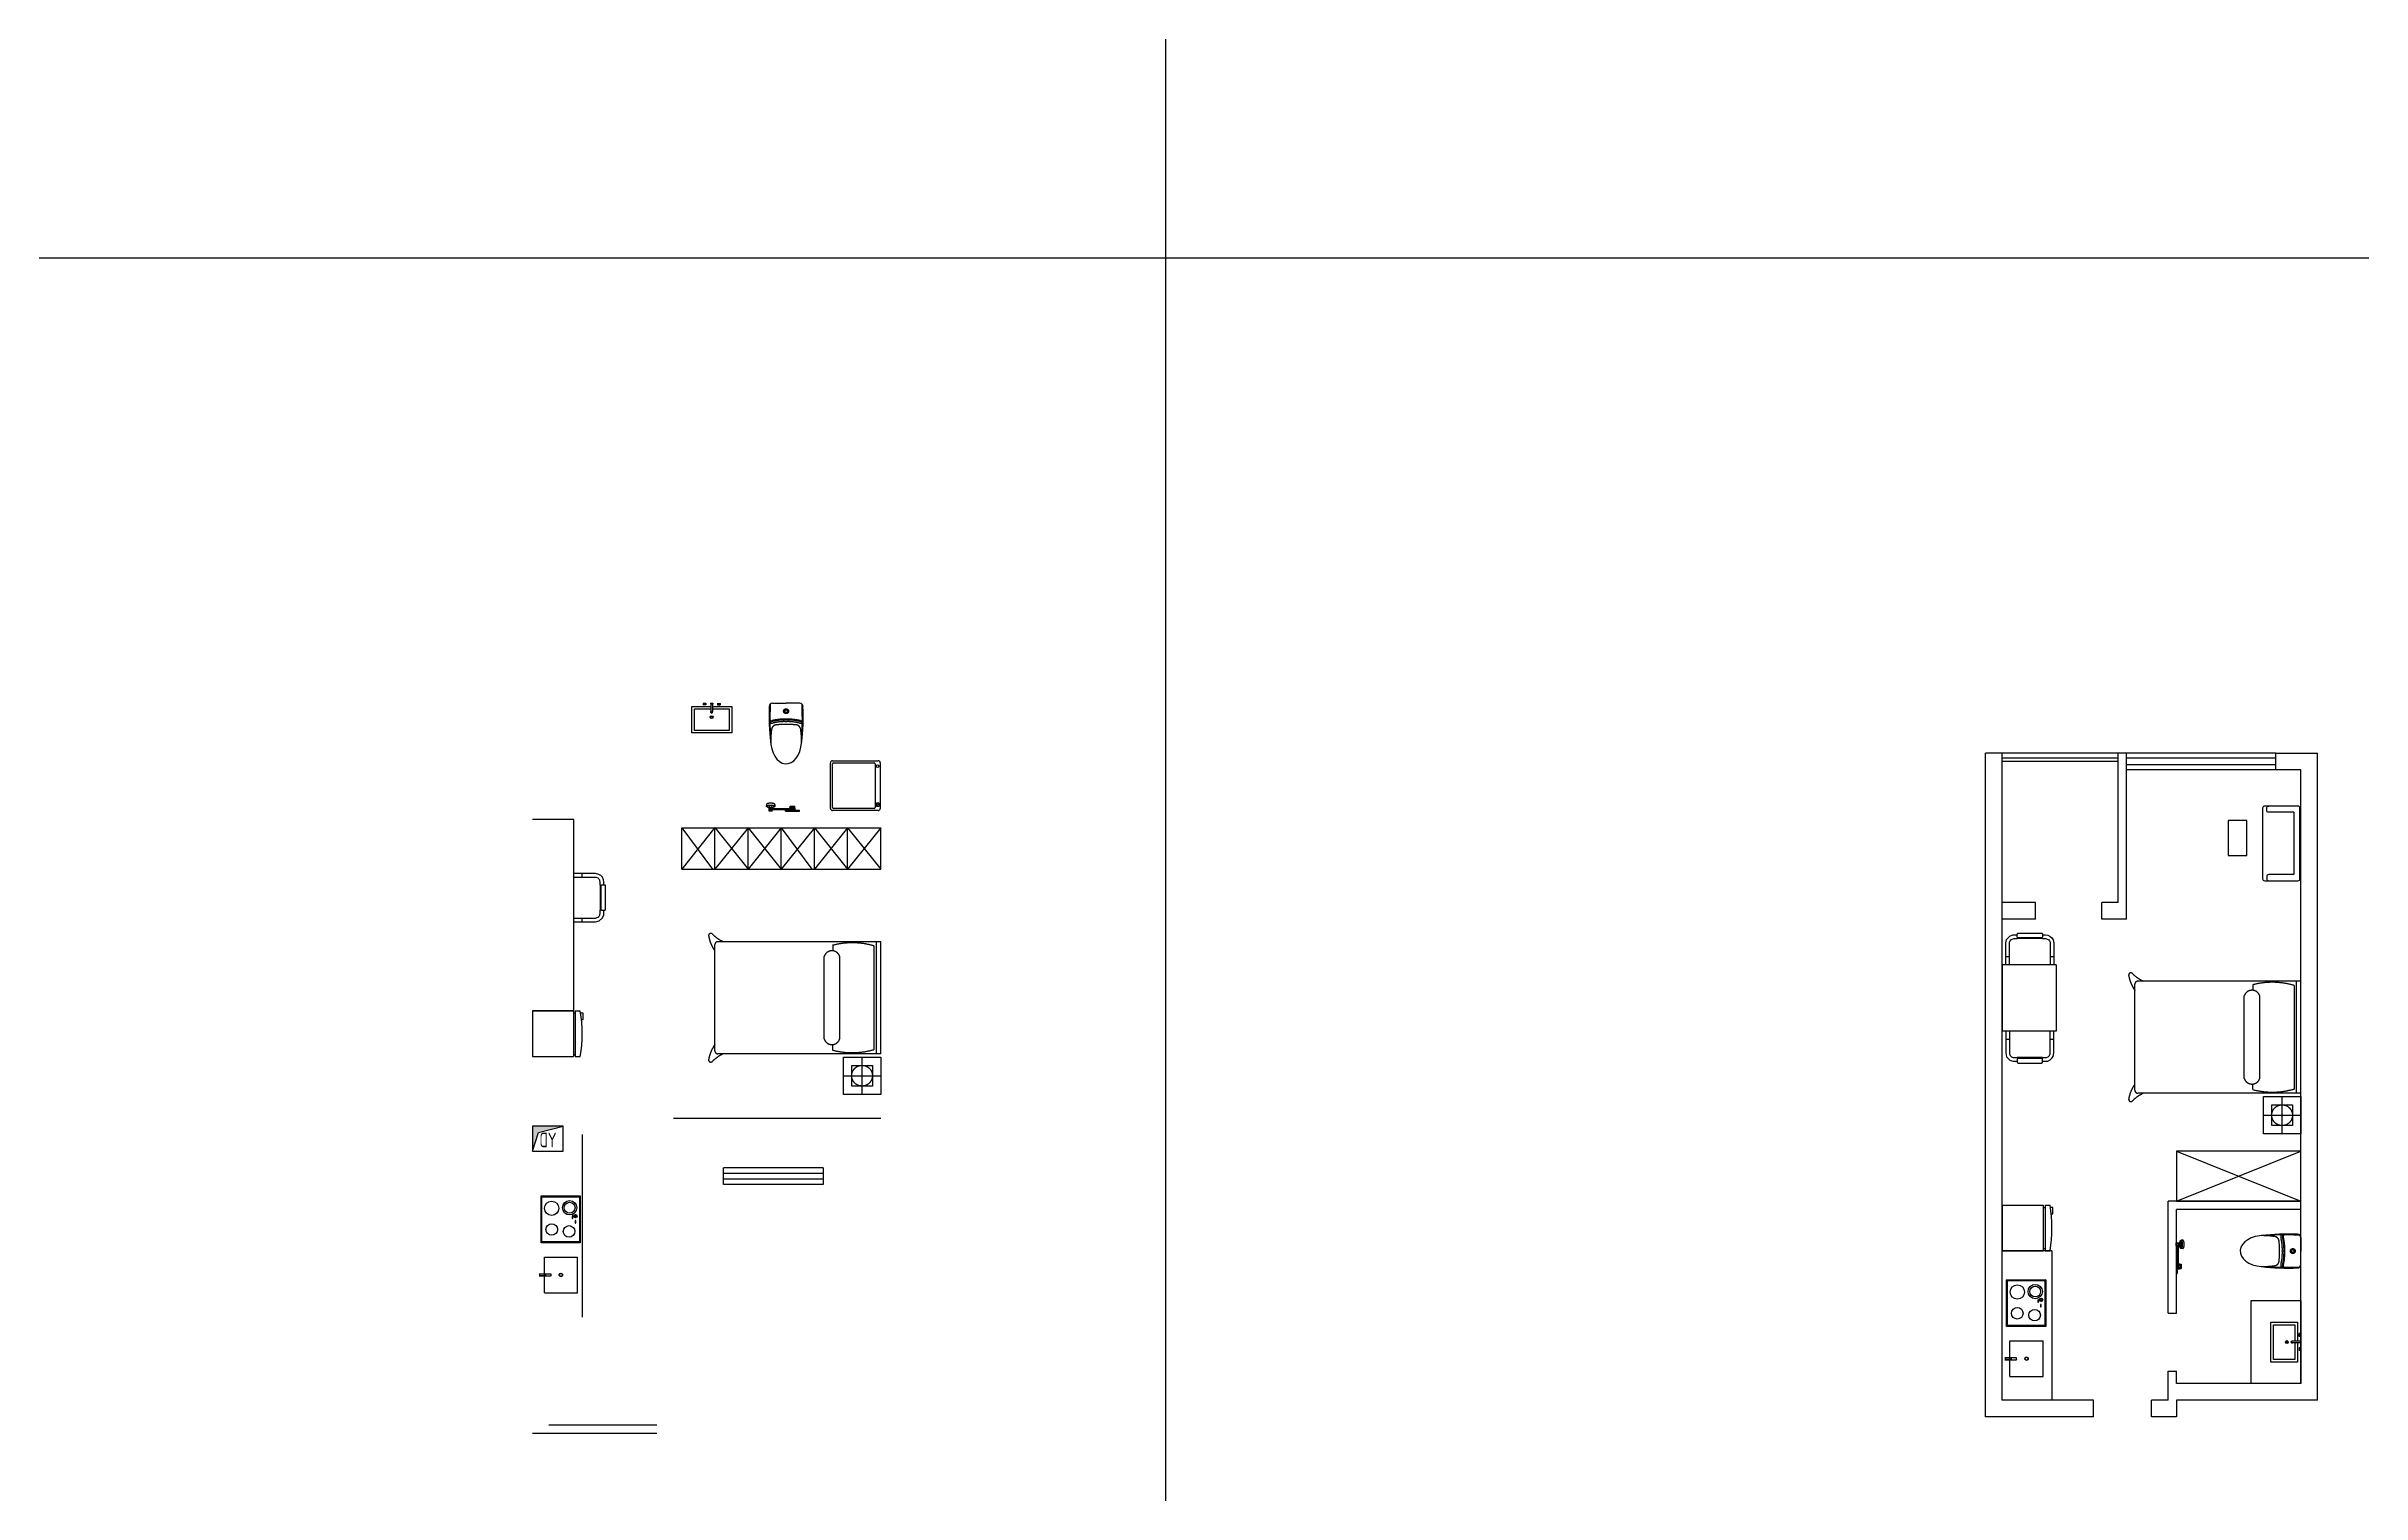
# Model space of a CAD drawing. Extents: x 64524 to 106254978, y -22354 to 20449254.
# Drawn here: x 106201484 to 106229403, y 19852318 to 19869766 of the extents above; entities that cross this region are included whole.
import ezdxf

# ---------------------------------------------------------------- set-up
doc = ezdxf.new("R2010")
doc.units = 0
doc.header["$LTSCALE"] = 1000
doc.header["$MEASUREMENT"] = 0
doc.linetypes.add('DASH', pattern=[0.35, 0.25, -0.1])
doc.layers.get('0').update_dxf_attribs({"color": 255, "linetype": 'CONTINUOUS'})
for name, color, linetype in [('B不可动建筑图层', 6, 'CONTINUOUS'), ('DOOR_FIRE_TEXT', 7, 'CONTINUOUS'), ('J家具', 4, 'CONTINUOUS'), ('K可动模块', 4, 'CONTINUOUS'), ('WALL', 4, 'CONTINUOUS'), ('厨卫', 252, 'CONTINUOUS'), ('烟道', 6, 'CONTINUOUS')]:
    doc.layers.add(name, color=color, linetype=linetype)
doc.styles.add('ROMANS', font='romans.shx', dxfattribs={"width": 0.5})
doc.styles.add('文字', font='tssdeng.shx', dxfattribs={"width": 0.7, "bigfont": 'tssdchn.shx'})

# ---------------------------------------------------------------- blocks, each defined once
blk = doc.blocks.new('A$C5B5352A8')
at = {"layer": '烟道'}
blk.add_hatch(color=256, dxfattribs=at).paths.add_polyline_path([(360, -60), (286, -287), (-10, -360), (360, -360)])
blk.add_lwpolyline([(-10, -60), (-10, -360), (360, -360), (360, -60)], close=True, dxfattribs=at)
blk.add_lwpolyline([(360, -60), (286, -287), (-10, -360)], dxfattribs=at)
blk = doc.blocks.new('A$C69AE419A')
at = {"layer": '烟道', "xscale": -1, "rotation": 180}
blk.add_blockref('A$C5B5352A8', (10, -60), dxfattribs=at)
at = {"layer": '烟道', "style": '文字', "width": 0.7}
blk.add_text('YD', height=175, dxfattribs=at).set_placement((79, 48))
blk = doc.blocks.new('$plan$00000401')
for p, q in [((-276, 0), (276, 0)), ((-300, -576), (-300, -24)), ((-276, -528), (-276, -36)), ((-264, -24), (264, -24)), ((276, -36), (276, -528)), ((300, -24), (300, -576)), ((264, -540), (-264, -540)), ((276, -600), (-276, -600))]:
    blk.add_line(p, q)
at = {"lineweight": 13}
blk.add_line((-218, -582), (-242, -558), dxfattribs=at)
for centre, radius in [((-230, -570), 23.2), ((234, -568), 17.2)]:
    blk.add_circle(centre, radius)
blk.add_circle((-230, -570), 17.2, dxfattribs=at)
for centre, radius, start, end in [((-276, -24), 24, 90, 180), ((276, -24), 24, 0, 90), ((-264, -36), 12, 90, 180), ((264, -36), 12, 0, 90), ((-264, -528), 12, 180, 270), ((264, -528), 12, 270, 0), ((-276, -576), 24, 180, 270), ((276, -576), 24, 270, 0)]:
    blk.add_arc(centre, radius, start, end)
blk = doc.blocks.new('xiyiji2')
blk.add_blockref('$plan$00000401', (300, 0))
blk = doc.blocks.new('bingxiang1')
for p, q in [((550, 0), (0, 0)), ((0, 0), (0, -495)), ((550, 0), (550, -495)), ((550, -495), (0, -495)), ((550, -516), (0, -516)), ((0, -516), (0, -577)), ((27, -495), (27, -516)), ((523, -495), (523, -516)), ((550, -516), (550, -577)), ((446, -591), (446, -612)), ((446, -612), (523, -612)), ((523, -612), (523, -581))]:
    blk.add_line(p, q)
blk.add_arc((275, 1056), 1656, 260.4416, 279.5584)
blk = doc.blocks.new('床')
at = {"layer": 'J家具', "linetype": 'DASH', "ltscale": 150}
for p, q in [((106061900, 19878614), (106061900, 19877709)), ((106063250, 19878614), (106061900, 19878614)), ((106063250, 19878564), (106061900, 19878564)), ((106063250, 19878614), (106063250, 19877930)), ((106063290, 19878164), (106063290, 19878614)), ((106063290, 19878614), (106063740, 19878614)), ((106063740, 19878614), (106063740, 19878164)), ((106063740, 19878164), (106063290, 19878164)), ((106061900, 19877714), (106061900, 19876716)), ((106063250, 19877930), (106063250, 19876716)), ((106061900, 19876716), (106061900, 19876649)), ((106062010, 19876614), (106061935, 19876614)), ((106063140, 19876614), (106062010, 19876614)), ((106063215, 19876614), (106063140, 19876614)), ((106063250, 19876716), (106063250, 19876649))]:
    blk.add_line(p, q, dxfattribs=at)
at = {"layer": 'J家具', "color": 251, "linetype": 'DASH', "ltscale": 150}
for p, q in [((106063515, 19878164), (106063515, 19878614)), ((106061950, 19878533), (106063200, 19878533)), ((106063740, 19878389), (106063290, 19878389)), ((106063390, 19878264), (106063390, 19878514)), ((106063390, 19878514), (106063640, 19878514)), ((106063640, 19878514), (106063640, 19878264)), ((106061943, 19878035), (106062010, 19878035)), ((106063072, 19878120), (106062078, 19878120)), ((106063207, 19878035), (106063140, 19878035)), ((106063640, 19878264), (106063390, 19878264)), ((106062169, 19877932), (106062078, 19877932)), ((106063072, 19877932), (106062078, 19877932))]:
    blk.add_line(p, q, dxfattribs=at)
blk.add_circle((106063515, 19878389), 125, dxfattribs=at)
for centre, radius, start, end in [((106062849, 19878271), 936, 163.7614, 194.6385), ((106062301, 19878271), 936, 345.3615, 16.2386), ((106062108, 19878026), 98.8, 107.9551, 252.0449), ((106063041, 19878026), 98.8, 287.9551, 72.0449)]:
    blk.add_arc(centre, radius, start, end, dxfattribs=at)
at = {"layer": 'J家具', "linetype": 'DASH', "ltscale": 150}
for centre, radius, start, end in [((106061501, 19876896), 437, 314.4254, 335.7104), ((106061751, 19876985), 453, 280.1236, 304.9237), ((106061935, 19876649), 35, 180, 270), ((106061935, 19876649), 35, 180, 270), ((106063399, 19876985), 453, 235.0763, 259.8764), ((106063215, 19876649), 35, 270, 0), ((106063215, 19876649), 35, 270, 0), ((106063649, 19876896), 437, 204.2896, 225.5746), ((106061826, 19876565), 26.4, 134.4254, 280.1236), ((106063324, 19876565), 26.4, 259.8764, 45.5746)]:
    blk.add_arc(centre, radius, start, end, dxfattribs=at)
blk = doc.blocks.new('厨具')
at = {"layer": 'J家具'}
for p, q in [((106067612, 19875019, -1), (106067623, 19875008, 3)), ((106067854, 19874956, 1), (106067854, 19874964, 1)), ((106067868, 19874921, 1), (106067868, 19874929, 1)), ((106067925, 19874956, 1), (106067925, 19874964, 1)), ((106068177, 19875019, -1), (106068166, 19875008, 3)), ((106067623, 19874557, 3), (106067612, 19874546, 0)), ((106068177, 19874546, 0), (106068166, 19874557, 3))]:
    blk.add_line(p, q, dxfattribs=at)
at = {"layer": 'J家具', "elevation": 1}
for points in [[(106067842, 19874956), (106067866, 19874956, 0.414214), (106067869, 19874959), (106067869, 19874961, 0.414214), (106067866, 19874964), (106067842, 19874964, 0.414214), (106067840, 19874961), (106067840, 19874959, 0.414214)], [(106067856, 19874921), (106067880, 19874921, 0.414214), (106067883, 19874924), (106067883, 19874926, 0.414214), (106067880, 19874929), (106067856, 19874929, 0.414214), (106067853, 19874926), (106067853, 19874924, 0.414214)], [(106067913, 19874956), (106067937, 19874956, 0.414214), (106067940, 19874959), (106067940, 19874961, 0.414214), (106067937, 19874964), (106067913, 19874964, 0.414214), (106067910, 19874961), (106067910, 19874959, 0.414214)]]:
    blk.add_lwpolyline(points, format="xyb", close=True, dxfattribs=at)
at = {"layer": 'J家具', "elevation": -1}
for points in [[(106068781, 19874586), (106068781, 19874986), (106068350, 19874986)], [(106068781, 19874586), (106068350, 19874586), (106068350, 19874986)], [(106068576, 19874667), (106068554, 19874667), (106068554, 19874666)], [(106068554, 19874667), (106068554, 19874666)], [(106068554, 19874666), (106068554, 19874525)], [(106068576, 19874667), (106068577, 19874667), (106068577, 19874666)], [(106068577, 19874525), (106068577, 19874666)]]:
    blk.add_lwpolyline(points, dxfattribs=at)
for points in [[(106068586, 19874787), (106068584, 19874779), (106068579, 19874772), (106068575, 19874769), (106068570, 19874766), (106068565, 19874766), (106068561, 19874766), (106068556, 19874768), (106068552, 19874770), (106068549, 19874774), (106068546, 19874779), (106068545, 19874787), (106068546, 19874794), (106068550, 19874801), (106068557, 19874805), (106068565, 19874807), (106068573, 19874805), (106068579, 19874801), (106068584, 19874794)], [(106068582, 19874787), (106068579, 19874778), (106068574, 19874772), (106068565, 19874770), (106068557, 19874772), (106068550, 19874778), (106068548, 19874787), (106068550, 19874794), (106068557, 19874801), (106068565, 19874803), (106068574, 19874801), (106068579, 19874794)], [(106068557, 19874604), (106068557, 19874527), (106068573, 19874527), (106068573, 19874604)]]:
    blk.add_lwpolyline(points, close=True, dxfattribs=at)
at = {"layer": 'J家具'}
for centre, radius in [((106067755, 19874891, 611), 86.2), ((106067755, 19874891, 611), 65.5), ((106067855, 19874961, 1), 20.3), ((106067855, 19874961, 1), 17.5), ((106068040, 19874884, 611), 69.4), ((106067761, 19874675, 611), 86.2), ((106068017, 19874675, 611), 69.4)]:
    blk.add_circle(centre, radius, dxfattribs=at)
for points in [[(106067612, 19875019, -1), (106068177, 19875019, -1), (106068177, 19874546, 0), (106067612, 19874546, 0)], [(106067623, 19875008, 3), (106068166, 19875008, 1), (106068166, 19874557, 1), (106067623, 19874557, 3)]]:
    blk.add_3dface(points, dxfattribs=at)
at = {"layer": 'J家具', "char_height": 9.2, "width": 11.96, "attachment_point": 3, "rotation": 180, "style": 'ROMANS'}
for s, insert in [('-', (106067845, 19874955, 1)), ('+', (106067858, 19874955, 1)), ('-', (106067858, 19874921, 1)), ('+', (106067872, 19874921, 1)), ('-', (106067915, 19874955, 1)), ('+', (106067929, 19874955, 1))]:
    blk.add_mtext(s, dxfattribs=dict(at, insert=insert))
blk = doc.blocks.new('马桶')
at = {"layer": 'J家具'}
for p in [(106068925, 19878064), (106069252, 19878064)]:
    blk.add_line(p, (106069088, 19878064), dxfattribs=at)
at = {"layer": 'J家具', "color": 251, "linetype": 'DASH', "ltscale": 150}
for radius in [29.6, 16.1]:
    blk.add_circle((106069088, 19877968), radius, dxfattribs=at)
at = {"layer": 'J家具'}
for centre, radius, start, end in [((106071460, 19877909), 2577, 177.4001, 187.1336), ((106068925, 19878024), 40, 90, 177.4001), ((106069252, 19878024), 40, 2.5999, 90), ((106066717, 19877909), 2577, 352.8664, 2.5999)]:
    blk.add_arc(centre, radius, start, end, dxfattribs=at)
at = {"layer": 'J家具', "color": 251, "linetype": 'DASH', "ltscale": 150}
for centre, radius, start, end in [((106073205, 19877867), 4312, 177.5288, 183.6994), ((106064972, 19877867), 4312, 356.3006, 2.4712), ((106068912, 19877862), 18.8, 174.0685, 287.6407), ((106068910, 19877871), 18.2, 203.5276, 286.6187), ((106068916, 19877846), 24.1, 198.0596, 297.7967), ((106070002, 19877595), 1100, 171.703, 180.3481), ((106068973, 19877743), 60, 95.3921, 169.5299), ((106069065, 19877270), 602, 87.7467, 104.3815), ((106069065, 19877270), 592, 87.7467, 104.3815), ((106069065, 19877290), 552, 87.5425, 104.3815), ((106069097, 19876431), 1378, 90.3409, 95.3921), ((106069112, 19877270), 602, 75.6185, 92.2533), ((106069112, 19877290), 552, 75.6185, 92.4575), ((106069080, 19876431), 1378, 84.6079, 89.6591), ((106069112, 19877270), 592, 75.6185, 92.2533), ((106069204, 19877743), 60, 10.4701, 84.6079), ((106069260, 19877846), 24.1, 242.2033, 341.9404), ((106069265, 19877862), 18.8, 252.3593, 5.9315), ((106069267, 19877871), 18.2, 253.3813, 336.4724), ((106068175, 19877595), 1100, 359.6519, 8.297)]:
    blk.add_arc(centre, radius, start, end, dxfattribs=at)
at = {"layer": 'J家具'}
blk.add_ellipse((106069088, 19877623), major_axis=(0, 289), ratio=0.648116, start_param=1.570796, end_param=4.592942, dxfattribs=at)
blk = doc.blocks.new('淋浴')
at = {"layer": 'J家具', "linetype": 'DASH', "ltscale": 150, "extrusion": (-1.36181e-08, 7.05684e-19, 1)}
for p, q in [((106067686, 19878614, 0), (106067686, 19878604, 0)), ((106067856, 19878614, 0), (106067686, 19878614, 0)), ((106067856, 19878604, 0), (106067686, 19878604, 0)), ((106067739, 19878612, 0), (106067741, 19878614, 0)), ((106067739, 19878612, 0), (106067739, 19878575, 0)), ((106067741, 19878573, 0), (106067739, 19878575, 0)), ((106067801, 19878614, 0), (106067741, 19878614, 0)), ((106067801, 19878573, 0), (106067741, 19878573, 0)), ((106067744, 19878591, 0), (106067743, 19878590, 0)), ((106067743, 19878590, 0), (106067743, 19878556, 0)), ((106067744, 19878555, 0), (106067743, 19878556, 0)), ((106067797, 19878591, 0), (106067744, 19878591, 0)), ((106067797, 19878555, 0), (106067744, 19878555, 0)), ((106067745, 19878591, 0), (106067745, 19878602, 0)), ((106067755, 19878590, 0), (106067756, 19878591, 0)), ((106067755, 19878590, 0), (106067755, 19878562, 0)), ((106067756, 19878561, 0), (106067755, 19878562, 0)), ((106067785, 19878591, 0), (106067756, 19878591, 0)), ((106067785, 19878561, 0), (106067756, 19878561, 0)), ((106067757, 19878593, 0), (106067757, 19878602, 0)), ((106067784, 19878593, 0), (106067757, 19878593, 0)), ((106067758, 19878591, 0), (106067758, 19878593, 0)), ((106067783, 19878591, 0), (106067783, 19878593, 0)), ((106067784, 19878593, 0), (106067784, 19878602, 0)), ((106067785, 19878591, 0), (106067786, 19878590, 0)), ((106067786, 19878562, 0), (106067785, 19878561, 0)), ((106067786, 19878590, 0), (106067786, 19878562, 0)), ((106067796, 19878591, 0), (106067796, 19878602, 0)), ((106067797, 19878591, 0), (106067798, 19878590, 0)), ((106067798, 19878556, 0), (106067797, 19878555, 0)), ((106067798, 19878590, 0), (106067798, 19878556, 0)), ((106067801, 19878614, 0), (106067803, 19878612, 0)), ((106067803, 19878575, 0), (106067801, 19878573, 0)), ((106067803, 19878612, 0), (106067803, 19878575, 0)), ((106067856, 19878614, 0), (106067856, 19878604, 0))]:
    blk.add_line(p, q, dxfattribs=at)
at = {"layer": 'J家具', "linetype": 'DASH', "ltscale": 150, "extrusion": (-1.36181e-08, 7.05684e-19, 1), "elevation": -1}
for points in [[(106067856, 19878604), (106067792, 19878602), (106067737, 19878602), (106067686, 19878604)], [(106067803, 19878597), (106068022, 19878597)], [(106067803, 19878587), (106068022, 19878587)], [(106067986, 19878534), (106067986, 19878557)], [(106068018, 19878614), (106068019, 19878574)], [(106068018, 19878614), (106068055, 19878614)], [(106068022, 19878597), (106068022, 19878572)], [(106068027, 19878564), (106068025, 19878562)], [(106068046, 19878564), (106068048, 19878562)], [(106068050, 19878597), (106068050, 19878572)], [(106068055, 19878614), (106068054, 19878574)], [(106068086, 19878534), (106068086, 19878557)]]:
    blk.add_lwpolyline(points, dxfattribs=at)
at = {"layer": 'J家具', "linetype": 'DASH', "ltscale": 150, "extrusion": (-1.36181e-08, 7.05684e-19, 1)}
for centre, radius, start, end in [((106068036, 19878574, -1), 17.3, 180, 227.216), ((106068036, 19878574, -1), 15.3, 312.784, 227.216), ((106068036, 19878574, -1), 14.3, 312.784, 227.216), ((106068036, 19878597, -1), 14, 357.7558, 180), ((106068036, 19878574, -1), 17.3, 312.784, 0)]:
    blk.add_arc(centre, radius, start, end, dxfattribs=at)
for centre, start_param, end_param in [((106068036, 19878557, 0), 4.712389, 10.995574), ((106068036, 19878534, 0), 0, 3.141593)]:
    blk.add_ellipse(centre, major_axis=(-50, 0, 0), ratio=0.298895, start_param=start_param, end_param=end_param, dxfattribs=at)
at = {"layer": 'J家具', "linetype": 'DASH', "ltscale": 150, "extrusion": (1.36181e-08, -7.05684e-19, -1)}
blk.add_ellipse((106068036, 19878558, 0), major_axis=(-42.9, 0, 0), ratio=0.257242, start_param=-1.570796, end_param=4.712389, dxfattribs=at)
blk = doc.blocks.new('台盆')
at = {"layer": 'J家具', "extrusion": (-7.05685e-19, -1.36181e-08, 1)}
for p, q in [((106070284, 19877492, 0), (106070268, 19877492, 0)), ((106070268, 19877457, 0), (106070268, 19877492, 0)), ((106070284, 19877457, 0), (106070268, 19877457, 0)), ((106070284, 19877457, 0), (106070284, 19877492, 0)), ((106070288, 19877488, 0), (106070284, 19877488, 0)), ((106070288, 19877461, 0), (106070284, 19877461, 0)), ((106070177, 19877398, 0), (106070187, 19877399, 0)), ((106070177, 19877380, 0), (106070187, 19877379, 0)), ((106070281, 19877399, 0), (106070189, 19877399, 0)), ((106070281, 19877378, 0), (106070189, 19877378, 0)), ((106070284, 19877320, 0), (106070268, 19877320, 0)), ((106070268, 19877320, 0), (106070268, 19877286, 0)), ((106070284, 19877286, 0), (106070268, 19877286, 0)), ((106070281, 19877402, 0), (106070281, 19877375, 0)), ((106070288, 19877402, 0), (106070281, 19877402, 0)), ((106070288, 19877375, 0), (106070281, 19877375, 0)), ((106070284, 19877320, 0), (106070284, 19877286, 0)), ((106070288, 19877317, 0), (106070284, 19877317, 0)), ((106070288, 19877289, 0), (106070284, 19877289, 0)), ((106070285, 19877402, 0), (106070285, 19877375, 0)), ((106070288, 19877402, 0), (106070288, 19877375, 0))]:
    blk.add_line(p, q, dxfattribs=at)
at = {"layer": 'J家具', "extrusion": (-7.05685e-19, -1.36181e-08, 1), "elevation": 0}
for points in [[(106070249, 19877378), (106070249, 19877147), (106069930, 19877147), (106069930, 19877627), (106070249, 19877627), (106070249, 19877399)], [(106070219, 19877378), (106070219, 19877177), (106069960, 19877177), (106069960, 19877597), (106070219, 19877597), (106070219, 19877399)]]:
    blk.add_lwpolyline(points, dxfattribs=at)
at = {"layer": 'J家具', "extrusion": (-7.05685e-19, -1.36181e-08, 1)}
for radius in [16.9, 12.3, 10.3]:
    blk.add_circle((106070120, 19877389, 0), radius, dxfattribs=at)
for centre, radius, start, end in [((106070179, 19877389, 0), 8.91, 97.6621, 262.3376), ((106070189, 19877389, 0), 10.3, 89.9998, 269.9998)]:
    blk.add_arc(centre, radius, start, end, dxfattribs=at)
blk = doc.blocks.new('椅子')
at = {"layer": 'DOOR_FIRE_TEXT', "color": 4, "linetype": 'ByBlock', "extrusion": (7.05687e-19, 1.36181e-08, 1)}
for p, q in [((106083564, 19878808), (106083564, 19878546, 0)), ((106084144, 19878546, 0), (106084144, 19878808)), ((106083564, 19878546, 0), (106083574, 19878501, 0)), ((106083574, 19878501, 0), (106083611, 19878460, 0)), ((106083611, 19878460, 0), (106083649, 19878446, 0)), ((106083649, 19878446, 0), (106083703, 19878446, 0)), ((106083703, 19878446, 0), (106083703, 19878435, 0)), ((106083703, 19878435, 0), (106083706, 19878427, 0)), ((106083706, 19878427, 0), (106083713, 19878425, 0)), ((106083713, 19878425, 0), (106083996, 19878425, 0)), ((106083996, 19878425, 0), (106084003, 19878427, 0)), ((106084003, 19878427, 0), (106084006, 19878435, 0)), ((106084006, 19878435, 0), (106084006, 19878446, 0)), ((106084006, 19878446, 0), (106084044, 19878446, 0)), ((106084044, 19878446, 0), (106084070, 19878449, 0)), ((106084070, 19878449, 0), (106084101, 19878463, 0)), ((106084101, 19878463, 0), (106084121, 19878482, 0)), ((106084121, 19878482, 0), (106084135, 19878504, 0)), ((106084135, 19878504, 0), (106084144, 19878546, 0))]:
    blk.add_line(p, q, dxfattribs=at)
at = {"layer": 'K可动模块', "extrusion": (7.05687e-19, 1.36181e-08, 1)}
blk.add_line((106084006, 19878491, 0), (106083703, 19878491, 0), dxfattribs=at)
at = {"layer": 'K可动模块', "extrusion": (7.05687e-19, 1.36181e-08, 1), "elevation": 0}
for points in [[(106083609, 19878710), (106083564, 19878710)], [(106084144, 19878710), (106084099, 19878710)]]:
    blk.add_lwpolyline(points, dxfattribs=at)
for points in [[(106083609, 19878808), (106083609, 19878546, 0.414214), (106083664, 19878491), (106083703, 19878491)], [(106084006, 19878491), (106084044, 19878491, 0.414214), (106084099, 19878546), (106084099, 19878808)]]:
    blk.add_lwpolyline(points, format="xyb", dxfattribs=at)
blk.add_lwpolyline([(106083996, 19878481), (106083713, 19878481, 0.414214), (106083703, 19878471), (106083703, 19878435, 0.414214), (106083713, 19878425), (106083996, 19878425, 0.414214), (106084006, 19878435), (106084006, 19878471, 0.414214)], format="xyb", close=True, dxfattribs=at)
blk = doc.blocks.new('$WINLIB2D$00000001')
for p, q in [((-0.5, 0.5), (0.5, 0.5)), ((-0.5, 0.5), (-0.5, -0.5)), ((0.5, -0.5), (0.5, 0.5)), ((0.5, 0.167), (-0.5, 0.167)), ((0.5, -0.167), (-0.5, -0.167)), ((-0.5, -0.5), (0.5, -0.5))]:
    blk.add_line(p, q)
blk = doc.blocks.new('沙发')
at = {"layer": 'J家具', "extrusion": (1.12917e-07, -2.4151e-06, 1)}
blk.add_line((106086647, 19877458, 0), (106086647, 19875958, 0), dxfattribs=at)
at = {"layer": 'J家具'}
blk.add_lwpolyline([(106085063, 19876421), (106085512, 19876421), (106085512, 19877257), (106085063, 19877257)], close=True, dxfattribs=at)
at = {"layer": 'J家具', "extrusion": (1.12917e-07, -2.4151e-06, 1), "elevation": -36}
blk.add_lwpolyline([(106085947, 19877608, 0.414214), (106085897, 19877558), (106085897, 19875858, 0.414214), (106085947, 19875808), (106086747, 19875808, 0.414214), (106086797, 19875858), (106086797, 19877558, 0.414214), (106086747, 19877608)], format="xyb", close=True, dxfattribs=at)
at = {"layer": 'J家具', "extrusion": (1.12945e-07, 2.4151e-06, 1), "elevation": 60}
blk.add_lwpolyline([(106086647, 19877458), (106086044, 19877458, -0.414214), (106085994, 19877508), (106085994, 19877558, -0.414214), (106086044, 19877608)], format="xyb", dxfattribs=at)
at = {"layer": 'J家具', "extrusion": (1.12917e-07, -2.4151e-06, 1), "elevation": -36}
blk.add_lwpolyline([(106086647, 19875958), (106086044, 19875958, 0.414214), (106085994, 19875908), (106085994, 19875858, 0.414214), (106086044, 19875808)], format="xyb", dxfattribs=at)

msp = doc.modelspace()

# ---------------------------------------------------------------- linework, layer by layer
at = {"linetype": 'Continuous'}
for p, q in [((106214978, 19887214), (106214978, 19827214)), ((106254978, 19867214), (106054978, 19867214))]:
    msp.add_line(p, q, dxfattribs=at)
at = {"layer": 'B不可动建筑图层', "color": 6}
for p, q in [((106224868, 19853246), (106224868, 19861246)), ((106225068, 19861246), (106224868, 19861246)), ((106225068, 19853446), (106225068, 19861246)), ((106226468, 19861246), (106225068, 19861246)), ((106226468, 19859446), (106226468, 19861246)), ((106226568, 19861246), (106226468, 19861246)), ((106226568, 19859246), (106226568, 19861246)), ((106228368, 19861246), (106226568, 19861246)), ((106228368, 19861046), (106228368, 19861246)), ((106228368, 19861246), (106228868, 19861246)), ((106228868, 19853446), (106228868, 19861246)), ((106226468, 19861186), (106225068, 19861186)), ((106226468, 19861146), (106225068, 19861146)), ((106228368, 19861186), (106226568, 19861186)), ((106228368, 19861106), (106226568, 19861106)), ((106228368, 19861046), (106226568, 19861046)), ((106228668, 19861046), (106228368, 19861046)), ((106228668, 19853646), (106228668, 19861046)), ((106225468, 19859246), (106225468, 19859446)), ((106226468, 19859446), (106226268, 19859446)), ((106226268, 19859246), (106226268, 19859446)), ((106226568, 19859246), (106226268, 19859246)), ((106209045, 19856847), (106211545, 19856847)), ((106227068, 19854496), (106227068, 19855846)), ((106228668, 19855846), (106227068, 19855846)), ((106227168, 19854496), (106227168, 19855746)), ((106228668, 19855746), (106227168, 19855746)), ((106227068, 19854496), (106227168, 19854496)), ((106227068, 19853446), (106227068, 19853796)), ((106227068, 19853796), (106227168, 19853796)), ((106227168, 19853646), (106227168, 19853796)), ((106226168, 19853446), (106225068, 19853446)), ((106226168, 19853246), (106226168, 19853446)), ((106227068, 19853446), (106226868, 19853446)), ((106226868, 19853246), (106226868, 19853446)), ((106228668, 19853646), (106227168, 19853646)), ((106228868, 19853446), (106227168, 19853446)), ((106227168, 19853446), (106227168, 19853246)), ((106226168, 19853246), (106224868, 19853246)), ((106227168, 19853246), (106226868, 19853246))]:
    msp.add_line(p, q, dxfattribs=at)
for points in [[(106207545, 19853147), (106208845, 19853147)], [(106207345, 19853047), (106208845, 19853047)]]:
    msp.add_lwpolyline(points, dxfattribs=at)
at = {"layer": 'J家具', "color": 251, "ltscale": 150}
for p, q in [((106209545, 19860348, 0), (106209145, 19859847, 0)), ((106209145, 19860347, 0), (106209515, 19859847, 0)), ((106209545, 19860348, 0), (106209945, 19859847, 0)), ((106209945, 19860347, 0), (106209545, 19859847, 0)), ((106210345, 19860347, 0), (106209945, 19859847, 0)), ((106209945, 19860347, 0), (106210345, 19859847, 0)), ((106210745, 19860347, 0), (106210345, 19859847, 0)), ((106210345, 19860347, 0), (106210715, 19859847, 0)), ((106211145, 19860347, 0), (106210745, 19859847, 0)), ((106210745, 19860347, 0), (106211145, 19859847, 0)), ((106211545, 19860347), (106211145, 19859847, 0)), ((106211145, 19860347, 0), (106211545, 19859847)), ((106227168, 19855846), (106228668, 19856446)), ((106227168, 19856446), (106228668, 19855846))]:
    msp.add_line(p, q, dxfattribs=at)
at = {"layer": 'J家具'}
for p, q in [((106209145, 19859847, 0), (106209145, 19860347, 0)), ((106209545, 19859847, 0), (106209545, 19860347, 0)), ((106209945, 19859847, 0), (106209945, 19860347, 0)), ((106210345, 19859847, 0), (106210345, 19860347, 0)), ((106210345, 19859847, 0), (106210345, 19860347, 0)), ((106210745, 19859847, 0), (106210745, 19860347, 0)), ((106211145, 19859847, 0), (106211145, 19860347, 0)), ((106211545, 19859847), (106211545, 19860347)), ((106225068, 19858692), (106225068, 19857892)), ((106225718, 19858692), (106225068, 19858692)), ((106225718, 19858692), (106225718, 19857892)), ((106225718, 19857892), (106225068, 19857892)), ((106225668, 19855246), (106225068, 19855246)), ((106225668, 19855246), (106225668, 19853446))]:
    msp.add_line(p, q, dxfattribs=at)
at = {"layer": 'J家具', "linetype": 'Continuous'}
for p, q in [((106209145, 19860347, 0), (106210345, 19860347, 0)), ((106210345, 19860347, 0), (106211545, 19860347)), ((106209145, 19859847, 0), (106210345, 19859847, 0)), ((106210345, 19859847, 0), (106211545, 19859847, 0)), ((106207845, 19858137), (106207345, 19858137))]:
    msp.add_line(p, q, dxfattribs=at)
at = {"layer": 'J家具'}
for points in [[(106207845, 19858137), (106207845, 19860447), (106207345, 19860447)], [(106207945, 19856647), (106207945, 19854447)]]:
    msp.add_lwpolyline(points, dxfattribs=at)
at = {"layer": 'J家具', "linetype": 'Continuous'}
msp.add_lwpolyline([(106227168, 19855846), (106228668, 19855846), (106228668, 19856446), (106227168, 19856446)], close=True, dxfattribs=at)
at = {"layer": 'J家具'}
msp.add_lwpolyline([(106228668, 19854646), (106228668, 19853646), (106228068, 19853646), (106228068, 19854646)], close=True, dxfattribs=at)
at = {"layer": 'WALL'}
for p, q in [((106225468, 19859446), (106225068, 19859446)), ((106225468, 19859246), (106225068, 19859246))]:
    msp.add_line(p, q, dxfattribs=at)

# ---------------------------------------------------------------- block references
at = {"layer": 'B不可动建筑图层', "color": 6, "xscale": -1200, "yscale": 200, "zscale": -1200}
msp.add_blockref('$WINLIB2D$00000001', (106210251, 19856147), dxfattribs=at)
at = {"layer": 'J家具'}
for name, p, rotation in [('台盆', (126086895, -86208441, 0), 90), ('xiyiji2', (106210939, 19860554), 90), ('淋浴', (212278253, 39739161), 180), ('椅子', (126086652, -86224351), 90), ('床', (86332931, 125920872), 270), ('床', (86350054, 125920396), 270), ('bingxiang1', (106207345, 19857587), 89.99999999999999), ('厨具', (86332903, 125923520, 1), 270), ('bingxiang1', (106225068, 19855246), 89.99999999999999), ('马桶', (86350604, 125924331), 270), ('淋浴', (126105781, -86212712), 90), ('厨具', (86350575, 125922510, 1), 270)]:
    msp.add_blockref(name, p, dxfattribs=dict(at, rotation=rotation))
for name, p in [('马桶', (141316, -16217)), ('椅子', (141547, -20915)), ('台盆', (158379, -23243))]:
    msp.add_blockref(name, p, dxfattribs=at)
at = {"layer": 'J家具', "xscale": 0.5, "yscale": 0.5, "zscale": 0.5}
msp.add_blockref('沙发', (53185260, 9921803, 0), dxfattribs=at)
at = {"layer": 'J家具', "xscale": -1, "rotation": 180.0000000006567}
msp.add_blockref('椅子', (141547, 39737500), dxfattribs=at)
at = {"layer": '厨卫', "xscale": -1}
msp.add_blockref('A$C69AE419A', (106207715, 19856447), dxfattribs=at)

doc.saveas('drawing.dxf')
